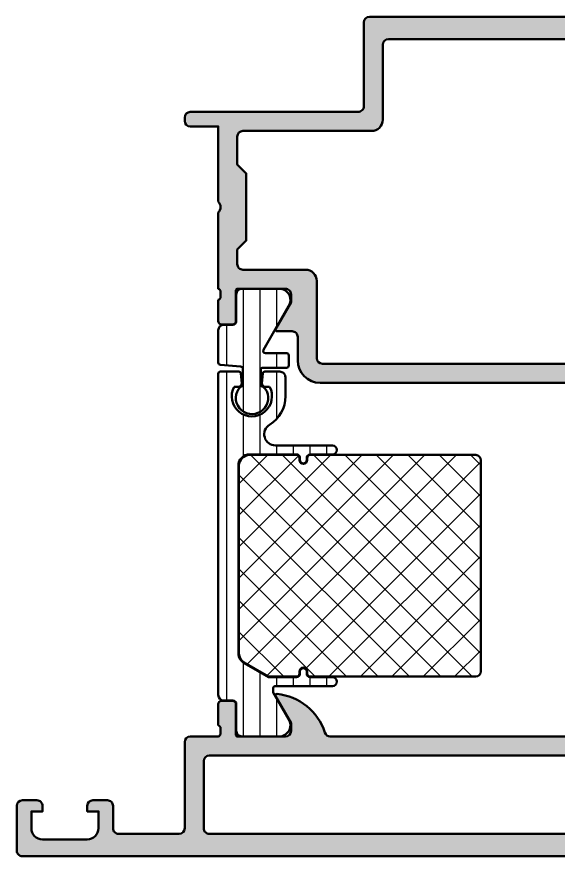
# Model space of a CAD drawing. Extents: x 5 to 103, y 0 to 75.
# Drawn here: x 5 to 53.4, y 0 to 75 of the extents above; entities that cross this region are included whole.
import ezdxf

# ---------------------------------------------------------------- set-up
doc = ezdxf.new("R2010")
doc.units = 0
for name, color, linetype, lineweight in [('0S-Alu contour', 7, 'Continuous', 50), ('0S-Alu hatch', 252, 'Continuous', 25), ('0S-Plastic contour', 254, 'Continuous', 50), ('0S-Plastic hatch', 253, 'Continuous', 25), ('0S-PT contour', 91, 'Continuous', 50), ('0S-PT hatch', 103, 'Continuous', 25)]:
    doc.layers.add(name, color=color, linetype=linetype, lineweight=lineweight)
pattern_1 = [(90, (0, 0), (-1.4859, 0), [])]

# ---------------------------------------------------------------- blocks, each defined once
blk = doc.blocks.new('398170__E0D5115E_F2DE_40B0_B3DD_F01429E6F300_')
at = {"layer": '0S-Alu hatch'}
h = blk.add_hatch(color=256, dxfattribs=at)
edge = h.paths.add_edge_path()
edge.add_line((36.00026401343121, 74.50000000000037), (36.00026401343121, 67))
edge.add_ellipse((35.50029453007847, 66.99996948055876), major_axis=(-0.4999694842842361, 0), ratio=1, start_angle=89.99300545882551, end_angle=180.0034974838206, ccw=False)
edge.add_line((35.50023349491733, 66.50000000000004), (20.50026401342632, 66.4999999999993))
edge.add_arc((20.50026401343115, 65.99999999627438), 0.5000000037249192, 90.00000000055367, 179.993005887432)
edge.add_line((20.00026401343152, 66.00006103142097), (20.00026401343143, 65.70002746580938))
edge.add_arc((20.50026401366352, 65.70002746581963), 0.5000000002321059, 180, 269.9982514709477)
edge.add_line((20.50024875486901, 65.20002746582036), (23.00000000000023, 65.20002746582021))
edge.add_line((23.00000000000023, 65.20002746582021), (23.00000000000034, 58.50002935999639))
edge.add_ellipse((22.4749758034084, 58.00002193770455), major_axis=(-0.7250226405802392, 0), ratio=1, start_angle=136.3989482371623, end_angle=223.6019249855911, ccw=False)
edge.add_line((23.00000762035856, 57.50002251716093), (22.99999999875553, 50.69907560280587))
edge.add_ellipse((22.9211635522125, 50.43155501081276), major_axis=(-0.2788950563274236, 0), ratio=1, start_angle=178.8354106259076, end_angle=253.5801235805103, ccw=False)
edge.add_line((23.20000099875553, 50.42588660281442), (23.20000099875554, 49.97229260281439))
edge.add_ellipse((22.92113290311235, 49.96663194333735), major_axis=(-0.2789255417371716, 0), ratio=1, start_angle=106.42459455535541, end_angle=181.1628700728834, ccw=False)
edge.add_line((22.99999999875553, 49.69908860281439), (22.99999999875553, 47.81907760280589))
edge.add_arc((23.29999999875554, 47.81907760280588), 0.2999999999999971, 180, 269.9999999999945)
edge.add_line((23.29999999875551, 47.51907760280587), (24.27997431779832, 47.51907760280588))
edge.add_arc((24.27997431779829, 47.81907760280589), 0.3000000000000114, 270.0000000000054, 360)
edge.add_line((24.5799743177983, 47.81907760280589), (24.5799743177983, 50.57907560280588))
edge.add_ellipse((24.69997431774082, 50.57907560280587), major_axis=(-0.119999999942511, 0), ratio=1, start_angle=270.0000000000017, end_angle=360, ccw=False)
edge.add_line((24.69997431774081, 50.69907560274838), (29.0000000000003, 50.6990964433168))
edge.add_ellipse((29.00001032011099, 50.19910676342779), major_axis=(-0.4999896799955189, 0), ratio=1, start_angle=179.9988173777202, end_angle=270.00118262198265, ccw=False)
edge.add_line((29.5, 50.19909644331719), (29.49999999999988, 49.49908423628653))
edge.add_line((29.49999999999988, 49.49908423628653), (28.1117553710927, 47.09457373823876))
edge.add_arc((28.23870596663832, 47.03788335172181), 0.1390332824644033, 155.9366245846284, 266.609743488193)
edge.add_line((28.23048400878846, 46.8990933915592), (29.59999999875592, 46.89909339155881))
edge.add_ellipse((29.59999999875616, 46.39909339155986), major_axis=(-0.4999999999989484, 0), ratio=1, start_angle=180, end_angle=270.0000000000277, ccw=False)
edge.add_line((30.09999999875511, 46.39909339155986), (30.09999999875603, 44.29876862816145))
edge.add_arc((32.09999999875594, 44.29876862816115), 1.999999999999907, 180, 269.9999999999882)
edge.add_line((32.09999999875552, 42.29876862816125), (68.70000305175542, 42.29876862816085))
edge.add_arc((68.70000305175616, 44.29876862816146), 2.000000000000611, 269.9999999999789, 360)
edge.add_line((70.70000305175677, 44.29876862816146), (70.70000305175678, 46.39909339155875))
edge.add_ellipse((71.20000305175648, 46.39909339155904), major_axis=(-0.4999999999997016, 0), ratio=1, start_angle=270.0000000000456, end_angle=360, ccw=False)
edge.add_line((71.2000030517561, 46.89909339155874), (72.56953430175744, 46.89909339155886))
edge.add_arc((72.56129753257002, 47.03789234766377), 0.13904313928583, 273.3961299493295, 384.0575019778579)
edge.add_line((72.68826293945314, 47.09457373823833), (71.30001831054585, 49.49908423628619))
edge.add_line((71.30001831054585, 49.49908423628619), (71.30001831054632, 50.19909644332706))
edge.add_ellipse((71.8000030538529, 50.19911170350262), major_axis=(-0.4999847435394639, 0), ratio=1, start_angle=-90.00699432660252, end_angle=0.0017487408159126971, ccw=False)
edge.add_line((71.80006408900442, 50.69909644331668), (76.10002873271398, 50.69907560274832))
edge.add_ellipse((76.10002873271398, 50.57907560274831), major_axis=(-0.1200000000000116, 0), ratio=1, start_angle=180, end_angle=270, ccw=False)
edge.add_line((76.22002873271398, 50.57907560274832), (76.22002873271398, 47.81907760274831))
edge.add_arc((76.52002873271398, 47.81907760274831), 0.2999999999999912, 180, 270)
edge.add_line((76.52002873271398, 47.51907760274832), (77.50000305175678, 47.51907760274831))
edge.add_arc((77.50000305175678, 47.81907760274832), 0.3000000000000078, 270, 360)
edge.add_line((77.80000305175679, 47.81907760274832), (77.80000305175678, 49.69908860275683))
edge.add_ellipse((77.87887014739992, 49.96663194327976), major_axis=(-0.2789255417371315, 0), ratio=1, start_angle=-1.1628700728908825, end_angle=73.57540544464848, ccw=False)
edge.add_line((77.60000205175677, 49.97229260275684), (77.60000205175677, 50.42588660275685))
edge.add_ellipse((77.87883949829978, 50.43155501075522), major_axis=(-0.2788950563274093, 0), ratio=1, start_angle=-73.5801235805107, end_angle=1.16458937409692, ccw=False)
edge.add_line((77.80000305175678, 50.69907560274831), (77.80000305175827, 59.50001525878862))
edge.add_arc((76.80000305164091, 59.50001525878818), 1.000000000117345, 0, 90.00087426481868)
edge.add_line((76.79998779284129, 60.50001525878911), (76.30000305175736, 60.50001525878896))
edge.add_line((76.30000305175736, 60.50001525878896), (76.30000305175794, 58.00001525878897))
edge.add_ellipse((75.29991565428485, 58.00010265625131), major_axis=(-1.000087401291919, 0), ratio=1, start_angle=90.00501389831152, end_angle=179.9949929319336, ccw=False)
edge.add_line((75.30000317096703, 57.00001525878864), (73.99995434284199, 57.00001525878899))
edge.add_ellipse((74.00001314057084, 58.00007405651772), major_axis=(-1.000058799457211, 0), ratio=1, start_angle=0.0033686637580103707, end_angle=89.99663133636528, ccw=False)
edge.add_line((72.99995434284212, 58.00001525878672), (72.99995434284197, 65.00001526018232))
edge.add_ellipse((73.52492478227555, 65.49998366175535), major_axis=(-0.7249568020582801, 0), ratio=1, start_angle=-43.607853787489205, end_angle=43.60262178270591, ccw=False)
edge.add_line((73.00000000000021, 65.99999999929219), (72.99999999999945, 71.99999999999928))
edge.add_ellipse((74.00005492741286, 71.99994507258651), major_axis=(-1.000054928921843, 0), ratio=1, start_angle=270.00314693606, end_angle=359.99685306376585, ccw=False)
edge.add_line((74.00000000000036, 72.99999999999991), (75.30000305175837, 72.99999999999937))
edge.add_ellipse((75.2999772237506, 71.99997417199215), major_axis=(-1.000025828340758, 0), ratio=1, start_angle=180.0014797973691, end_angle=269.99852020238245, ccw=False)
edge.add_line((76.30000305175783, 71.99999999999561), (76.30000305175724, 70.49999999999984))
edge.add_line((76.30000305175724, 70.49999999999984), (76.89999389648327, 70.50000000000034))
edge.add_line((76.89999389648327, 70.50000000000034), (78.00000000000045, 71.60000610351437))
edge.add_line((78.00000000000045, 71.60000610351437), (78, 75))
edge.add_line((78, 75), (36.50026401343152, 74.99999999999983))
edge.add_arc((36.5002849370199, 74.49997907641114), 0.5000209240264682, 90.00239756628012, 179.9976024336429)
edge = h.paths.add_edge_path()
edge.add_ellipse((38.20029758276711, 72.49998779296807), major_axis=(-0.5000305185099205, 0), ratio=1, start_angle=270.0034968440342, end_angle=359.99650315784504, ccw=False)
edge.add_line((38.20026706518362, 73.00001831054672), (70.80001220309043, 72.9999877931788))
edge.add_ellipse((70.80004272253701, 72.50001830961591), major_axis=(-0.4999694844943799, 0), ratio=1, start_angle=179.9930054594119, end_angle=270.0034974844233, ccw=False)
edge.add_line((71.3000122033059, 72.49995727445993), (71.30001220703129, 56.80001068115157))
edge.add_arc((72.80001220703072, 56.80001068115157), 1.499999999999428, 180, 270.0000000000005)
edge.add_line((72.80001220703073, 55.30001068115215), (75.3000030517578, 55.30001068115214))
edge.add_ellipse((75.30000305175776, 54.80001068115253), major_axis=(-0.4999999999996097, 0), ratio=1, start_angle=180, end_angle=269.9999999999951, ccw=False)
edge.add_line((75.80000305175736, 54.80001068115249), (75.80000305175712, 52.89909644331652))
edge.add_ellipse((75.30000305175753, 52.89909644331652), major_axis=(-0.4999999999995915, 0), ratio=1, start_angle=90.00000000000807, end_angle=180, ccw=False)
edge.add_line((75.3000030517576, 52.39909644331693), (70.00092949662229, 52.39909644331683))
edge.add_arc((70.0009274475944, 51.39818730626001), 1.000909137058923, 89.99988270598647, 180.0001172906019)
edge.add_line((69.00001831053758, 51.39818525722993), (69.00000305175676, 44.49874116234036))
edge.add_ellipse((68.49999232068394, 44.49878241257782), major_axis=(-0.5000107327743593, 0), ratio=1, start_angle=90.0012296638372, end_angle=179.9952731724382, ccw=False)
edge.add_line((68.50000305175561, 43.99877167991862), (32.29999795146664, 43.99877167991843))
edge.add_ellipse((32.30000868249468, 44.49878036523901), major_axis=(-0.5000086854357325, 0), ratio=1, start_angle=0.004726827561796654, end_angle=89.99877033612711, ccw=False)
edge.add_line((31.79999999876049, 44.49873911517036), (31.79998473998023, 51.39909744789308))
edge.add_arc((30.80001000428273, 51.39907625052777), 0.9999747359221768, 0.0012145502538139, 90.0014491386028)
edge.add_line((30.79998471268178, 52.39905098613011), (25.2000032607959, 52.40034974706387))
edge.add_ellipse((25.20000326079584, 52.90034974706372), major_axis=(-0.4999999999998508, 0), ratio=1, start_angle=0, end_angle=90.00000000000648, ccw=False)
edge.add_line((24.70000326079599, 52.90034974706365), (24.70000326079591, 54.20001458147689))
edge.add_line((24.70000326079591, 54.20001458147689), (25.5000076203586, 55.00001894103905))
edge.add_line((25.5000076203586, 55.00001894103905), (25.50000762035863, 61.00002493940147))
edge.add_line((25.50000762035863, 61.00002493940147), (24.70000326079619, 61.80002929896399))
edge.add_line((24.70000326079619, 61.80002929896399), (24.70001455071073, 64.30001325213198))
edge.add_ellipse((25.20001455071039, 64.30001220703035), major_axis=(-0.5000000000007568, 0), ratio=1, start_angle=270.0000000001433, end_angle=359.9998802401752, ccw=False)
edge.add_line((25.20001455070914, 64.8000122070311), (36.70026706512206, 64.80001220696228))
edge.add_arc((36.70027874519615, 65.80000052695533), 0.9999883200612636, 269.9993307732342, 360.000669226757)
edge.add_line((37.70026706518919, 65.80001220703151), (37.70026706518845, 72.50001831053515))
at = {"layer": '0S-Alu contour', "color": 7}
for points in [[(36.00026401343121, 74.50000000000037), (36.00026401343121, 67)], [(76.30000305175783, 71.99999999999561), (76.30000305175724, 70.49999999999984), (76.89999389648327, 70.50000000000034), (78.00000000000045, 71.60000610351437), (78, 75), (36.50026401343152, 74.99999999999983)], [(38.20026706518362, 73.00001831054672), (70.80001220309043, 72.9999877931788)], [(74.00000000000036, 72.99999999999991), (75.30000305175837, 72.99999999999937)], [(37.70026706518919, 65.80001220703151), (37.70026706518845, 72.50001831053515)], [(71.3000122033059, 72.49995727445993), (71.30001220703129, 56.80001068115157)], [(73.00000000000021, 65.99999999929219), (72.99999999999945, 71.99999999999928)], [(35.50023349491733, 66.50000000000004), (20.50026401342632, 66.4999999999993)], [(20.00026401343152, 66.00006103142097), (20.00026401343143, 65.70002746580938)], [(20.50024875486901, 65.20002746582036), (23.00000000000023, 65.20002746582021), (23.00000000000034, 58.50002935999639)], [(25.20001455070914, 64.8000122070311), (36.70026706512206, 64.80001220696228)], [(72.99995434284212, 58.00001525878672), (72.99995434284197, 65.00001526018232)], [(24.70000326079599, 52.90034974706365), (24.70000326079591, 54.20001458147689), (25.5000076203586, 55.00001894103905), (25.50000762035863, 61.00002493940147), (24.70000326079619, 61.80002929896399), (24.70001455071073, 64.30001325213198)], [(76.79998779284129, 60.50001525878911), (76.30000305175736, 60.50001525878896), (76.30000305175794, 58.00001525878897)], [(77.80000305175678, 50.69907560274831), (77.80000305175827, 59.50001525878862)], [(23.00000762035856, 57.50002251716093), (22.99999999875553, 50.69907560280587)], [(75.30000317096703, 57.00001525878864), (73.99995434284199, 57.00001525878899)], [(72.80001220703073, 55.30001068115215), (75.3000030517578, 55.30001068115214)], [(75.80000305175736, 54.80001068115249), (75.80000305175712, 52.89909644331652)], [(30.79998471268178, 52.39905098613011), (25.2000032607959, 52.40034974706387)], [(75.3000030517576, 52.39909644331693), (70.00092949662229, 52.39909644331683)], [(31.79999999876049, 44.49873911517036), (31.79998473998023, 51.39909744789308)], [(69.00001831053758, 51.39818525722993), (69.00000305175676, 44.49874116234036)], [(23.20000099875553, 50.42588660281442), (23.20000099875554, 49.97229260281439)], [(24.5799743177983, 47.81907760280589), (24.5799743177983, 50.57907560280588)], [(24.69997431774081, 50.69907560274838), (29.0000000000003, 50.6990964433168)], [(71.80006408900442, 50.69909644331668), (76.10002873271398, 50.69907560274832)], [(76.22002873271398, 50.57907560274832), (76.22002873271398, 47.81907760274831)], [(77.60000205175677, 49.97229260275684), (77.60000205175677, 50.42588660275685)], [(22.99999999875553, 49.69908860281439), (22.99999999875553, 47.81907760280589)], [(29.5, 50.19909644331719), (29.49999999999988, 49.49908423628653), (28.1117553710927, 47.09457373823876)], [(72.68826293945314, 47.09457373823833), (71.30001831054585, 49.49908423628619), (71.30001831054632, 50.19909644332706)], [(77.80000305175679, 47.81907760274832), (77.80000305175678, 49.69908860275683)], [(23.29999999875551, 47.51907760280587), (24.27997431779832, 47.51907760280588)], [(76.52002873271398, 47.51907760274832), (77.50000305175678, 47.51907760274831)], [(28.23048400878846, 46.8990933915592), (29.59999999875592, 46.89909339155881)], [(71.2000030517561, 46.89909339155874), (72.56953430175744, 46.89909339155886)], [(30.09999999875511, 46.39909339155986), (30.09999999875603, 44.29876862816145)], [(70.70000305175677, 44.29876862816146), (70.70000305175678, 46.39909339155875)], [(68.50000305175561, 43.99877167991862), (32.29999795146664, 43.99877167991843)], [(32.09999999875552, 42.29876862816125), (68.70000305175542, 42.29876862816085)]]:
    blk.add_lwpolyline(points, dxfattribs=at)
for centre, radius, start, end in [((36.5002849370199, 74.49997907641114), 0.5000209240264682, 90.00239756628012, 179.9976024336429), ((20.50026401343115, 65.99999999627438), 0.5000000037249192, 90.00000000055367, 179.993005887432), ((20.50026401366352, 65.70002746581963), 0.5000000002321059, 180, 269.9982514709477), ((36.70027874519615, 65.80000052695533), 0.9999883200612636, 269.9993307732342, 0.0006692267570559), ((76.80000305164091, 59.50001525878818), 1.000000000117345, 0, 90.00087426481868), ((72.80001220703072, 56.80001068115157), 1.499999999999428, 180, 270.0000000000005), ((30.80001000428273, 51.39907625052777), 0.9999747359221768, 0.0012145502538139, 90.0014491386028), ((70.0009274475944, 51.39818730626001), 1.000909137058923, 89.99988270598647, 180.0001172906019), ((23.29999999875554, 47.81907760280588), 0.2999999999999971, 180, 269.9999999999945), ((24.27997431779829, 47.81907760280589), 0.3000000000000114, 270.0000000000054, 0), ((76.52002873271398, 47.81907760274831), 0.2999999999999912, 180, 270), ((77.50000305175678, 47.81907760274832), 0.3000000000000078, 270, 0), ((28.23870596663832, 47.03788335172181), 0.1390332824644033, 155.9366245846284, 266.609743488193), ((72.56129753257002, 47.03789234766377), 0.13904313928583, 273.3961299493295, 24.05750197785796), ((32.09999999875594, 44.29876862816115), 1.999999999999907, 180, 269.9999999999882), ((68.70000305175616, 44.29876862816146), 2.000000000000611, 269.9999999999789, 0)]:
    blk.add_arc(centre, radius, start, end, dxfattribs=at)
at = {"layer": '0S-Alu contour', "color": 7, "extrusion": (0, 0, -1)}
for centre, radius, start, end in [((-38.20029758276711, 72.49998779296807), 0.5000305185099205, 0.003496842154942, 89.9965031559658), ((-70.80004272253701, 72.50001830961591), 0.4999694844943799, 89.99650251557671, 180.0069945405882), ((-74.00005492741286, 71.99994507258651), 1.000054928921843, 0.0031469362341623, 89.99685306394004), ((-75.2999772237506, 71.99997417199215), 1.000025828340758, 90.00147979761758, 179.9985202026309), ((-35.50029453007847, 66.99996948055876), 0.4999694842842361, 179.9965025161794, 270.0069945411745), ((-73.52492478227555, 65.49998366175535), 0.7249568020582801, 316.3973782172941, 43.60785378748921), ((-25.20001455071039, 64.30001220703035), 0.5000000000007568, 0.0001197598248263, 89.9999999998567), ((-22.4749758034084, 58.00002193770455), 0.7250226405802392, 136.3980750144089, 223.6010517628378), ((-74.00001314057084, 58.00007405651772), 1.000058799457211, 270.0033686636347, 359.996631336242), ((-75.29991565428485, 58.00010265625131), 1.000087401291919, 180.0050070680665, 269.9949861016885), ((-75.30000305175776, 54.80001068115253), 0.4999999999996097, 90.00000000000487, 180), ((-25.20000326079584, 52.90034974706372), 0.4999999999998508, 269.9999999999935, 0), ((-75.30000305175753, 52.89909644331652), 0.4999999999995915, 180, 269.9999999999919), ((-22.9211635522125, 50.43155501081276), 0.2788950563274236, 106.4198764194897, 181.1645893740925), ((-24.69997431774082, 50.57907560280587), 0.119999999942511, 0, 89.99999999999831), ((-29.00001032011099, 50.19910676342779), 0.4999896799955189, 89.99881737801734, 180.0011826222798), ((-71.8000030538529, 50.19911170350262), 0.499984743539464, 359.9982512591841, 90.00699432660252), ((-76.10002873271398, 50.57907560274831), 0.1200000000000116, 90, 180), ((-77.87883949829978, 50.43155501075522), 0.2788950563274093, 358.8354106259031, 73.58012358051083), ((-22.92113290311235, 49.96663194333735), 0.2789255417371716, 178.8371299271166, 253.5754054446446), ((-77.87887014739992, 49.96663194327976), 0.2789255417371315, 286.4245945553515, 1.162870072890926), ((-29.59999999875616, 46.39909339155986), 0.4999999999989484, 89.99999999997232, 180), ((-71.20000305175648, 46.39909339155904), 0.4999999999997016, 0, 89.9999999999544), ((-32.30000868249468, 44.49878036523901), 0.5000086854357325, 270.001229663873, 359.9952731724382), ((-68.49999232068394, 44.49878241257782), 0.5000107327743593, 180.0047268275618, 269.9987703361628)]:
    blk.add_arc(centre, radius, start, end, dxfattribs=at)
blk = doc.blocks.new('284683__7BF506BC_FAB1_429C_A7CE_2D5FD63CE8CB___04B3FF4C_A4A5_4D28_8785_1DB071AAC2D0_')
at = {"layer": '0S-Plastic hatch'}
h = blk.add_hatch(dxfattribs=at)
h.set_pattern_fill('ANSI31', color=256, scale=0.4680000000000001, angle=45, style=0)
h.set_pattern_definition(pattern_1)
edge = h.paths.add_edge_path()
edge.add_line((23.00000832310999, 46.99000289441412), (23.00000832310999, 44.10749724866216))
edge.add_arc((23.20041233435799, 44.10788902240641), 0.2004043941907311, 180.1120085038914, 269.8836202750908)
edge.add_line((23.20000527135218, 43.90748504163092), (25.00000832311, 43.74998382092779))
edge.add_ellipse((24.99960406566432, 43.54958264549839), major_axis=(-0.2004015831713085, 0), ratio=1, start_angle=180.1112080115199, end_angle=269.8844207674584, ccw=False)
edge.add_line((25.20000527135219, 43.54997161389653), (25.20000527135219, 42.14997581006353))
edge.add_ellipse((24.99960128115654, 42.15036757813799), major_axis=(-0.2004043731273366, 0), ratio=1, start_angle=90.11419246348919, end_angle=179.8879931053353, ccw=False)
edge.add_line((25.00000069371547, 41.94996360303228), (24.80000221959125, 41.73682903822592))
edge.add_arc((26.01087447178384, 40.94902814062239), 1.444590552853961, 146.9517257727812, 394.5977141065294)
edge.add_line((27.20000221959124, 41.76928240899861), (27.00000832311, 41.94996360303228))
edge.add_ellipse((27.00040491494539, 42.15036475752206), major_axis=(-0.2004015469149841, 0), ratio=1, start_angle=0.11120204489219532, end_angle=89.8866123862843, ccw=False)
edge.add_line((26.80000374547328, 42.14997581006353), (26.80000374547328, 43.44999602795904))
edge.add_ellipse((27.00036591015086, 43.4496155242861), major_axis=(-0.200362525980616, 0), ratio=1, start_angle=270.1044375530914, end_angle=359.89119089237767, ccw=False)
edge.add_line((27.00000069371546, 43.64997771741217), (29.09999916783657, 43.64997771741217))
edge.add_arc((29.09960257600116, 43.85037887190192), 0.2004015469149805, 270.1133876137198, 359.8887979551078)
edge.add_line((29.30000374547328, 43.8499899244434), (29.30000374547328, 44.74998382092779))
edge.add_arc((29.09958162187889, 44.74957392014627), 0.2004225427558994, 0.1171804371410508, 89.88063399403912)
edge.add_line((29.09999916783656, 44.94999602795904), (27.21243402495434, 44.94999602795904))
edge.add_ellipse((27.21243402495433, 45.14999602795905), major_axis=(-0.2000000000000028, 0), ratio=1, start_angle=-29.879840183826104, end_angle=90.00000000000102, ccw=False)
edge.add_line((27.03901960680273, 45.2496325653193), (29.28548982120945, 49.15954689441412))
edge.add_arc((28.44423717221811, 49.70018181969127), 0.9999960709244813, 327.2729839001592, 441.8183919481002)
edge.add_line((28.58654782120947, 50.68999989441413), (25.11000632310972, 50.68999999999999))
edge.add_arc((25.11000368348464, 50.19000402256137), 0.4999959774455833, 89.9996975188133, 180.0003024817733)
edge.add_line((24.61000770604602, 50.19000138293118), (24.61033965070392, 47.79004449382717))
edge.add_ellipse((24.31033965357347, 47.79000299999999), major_axis=(-0.3000000000000154, 0), ratio=1, start_angle=90.00000746561977, end_angle=180.0079247372928, ccw=False)
edge.add_line((24.31033969266336, 47.49000299999998), (23.50000825796019, 47.49000289441411))
edge.add_arc((23.50000832311, 46.99000289441412), 0.5, 90.00000746561778, 180)
at = {"layer": '0S-Plastic contour', "color": 7}
for points in [[(28.58654782120947, 50.68999989441413), (25.11000632310972, 50.68999999999999)], [(24.61000770604602, 50.19000138293118), (24.61033965070392, 47.79004449382717)], [(27.03901960680273, 45.2496325653193), (29.28548982120945, 49.15954689441412)], [(24.31033969266336, 47.49000299999998), (23.50000825796019, 47.49000289441411)], [(23.00000832310999, 46.99000289441412), (23.00000832310999, 44.10749724866216)], [(29.09999916783656, 44.94999602795904), (27.21243402495434, 44.94999602795904)], [(29.30000374547328, 43.8499899244434), (29.30000374547328, 44.74998382092779)], [(23.20000527135218, 43.90748504163092), (25.00000832311, 43.74998382092779)], [(25.20000527135219, 43.54997161389653), (25.20000527135219, 42.14997581006353)], [(27.00000069371546, 43.64997771741217), (29.09999916783657, 43.64997771741217)], [(26.80000374547328, 42.14997581006353), (26.80000374547328, 43.44999602795904)], [(25.00000069371547, 41.94996360303228), (24.80000221959125, 41.73682903822592)], [(27.20000221959124, 41.76928240899861), (27.00000832311, 41.94996360303228)]]:
    blk.add_lwpolyline(points, dxfattribs=at)
for centre, radius, start, end in [((25.11000368348464, 50.19000402256137), 0.4999959774455833, 89.9996975188133, 180.0003024817733), ((28.44423717221811, 49.70018181969127), 0.9999960709244813, 327.2729839001592, 81.81839194810021), ((23.50000832311, 46.99000289441412), 0.5, 90.00000746561778, 180), ((29.09958162187889, 44.74957392014627), 0.2004225427558994, 0.1171804371410508, 89.88063399403912), ((23.20041233435799, 44.10788902240641), 0.2004043941907311, 180.1120085038914, 269.8836202750908), ((29.09960257600116, 43.85037887190192), 0.2004015469149805, 270.1133876137198, 359.8887979551078), ((26.01087447178384, 40.94902814062239), 1.444590552853961, 146.9517257727812, 34.5977141065294)]:
    blk.add_arc(centre, radius, start, end, dxfattribs=at)
at = {"layer": '0S-Plastic contour', "color": 7, "extrusion": (0, 0, -1)}
for centre, radius, start, end in [((-24.31033965357347, 47.79000299999999), 0.3000000000000154, 179.9920752627072, 269.9999925343802), ((-27.21243402495433, 45.14999602795905), 0.2000000000000028, 269.999999999999, 29.87984018382617), ((-24.99960406566432, 43.54958264549839), 0.2004015831713085, 90.1155792325416, 179.8887919884801), ((-27.00036591015086, 43.4496155242861), 0.200362525980616, 0.1088091076223094, 89.89556244690863), ((-24.99960128115654, 42.15036757813799), 0.2004043731273366, 180.1120068946648, 269.8858075365108), ((-27.00040491494539, 42.15036475752206), 0.2004015469149841, 270.1133876137157, 359.8887979551078)]:
    blk.add_arc(centre, radius, start, end, dxfattribs=at)
blk = doc.blocks.new('284683__6F168CE7_4A0A_44E2_92F4_6382F38A395F___EF466AF5_AD47_4B1A_B659_67DD7620EB60_')
at = {"layer": '0S-Plastic hatch'}
h = blk.add_hatch(dxfattribs=at)
h.set_pattern_fill('ANSI31', color=256, scale=0.4680000000000001, angle=45, style=0)
h.set_pattern_definition(pattern_1)
edge = h.paths.add_edge_path()
edge.add_line((23.0000022195912, 43.09995264472353), (23.00000833803848, 14.40999689337649))
edge.add_arc((23.50000833803847, 14.40999700000696), 0.4999999999999983, 180.0000122241782, 270)
edge.add_line((23.50000833803847, 13.90999700000696), (24.31033965644332, 13.90999700000697))
edge.add_ellipse((24.31033965644332, 13.60999700000697), major_axis=(-0.2999999999999971, 0), ratio=1, start_angle=180, end_angle=270, ccw=False)
edge.add_line((24.61033965644332, 13.60999700000697), (24.61000770604629, 11.20999861707066))
edge.add_arc((25.1100036834849, 11.20999597744558), 0.4999959774455797, 179.9996975182267, 270.0003024811867)
edge.add_line((25.11000632310999, 10.71000000000696), (28.58654782120945, 10.71000000000696))
edge.add_arc((28.4442371722181, 11.69981807472982), 0.9999960709244838, 278.1816080518998, 392.7270160998402)
edge.add_line((29.28548982120945, 12.24045300000697), (27.90001137486782, 14.64017239078947))
edge.add_line((27.90001137486782, 14.64017239078947), (27.90001137486782, 14.99996490500256))
edge.add_ellipse((28.10001137486781, 14.99996490500261), major_axis=(-0.1999999999999886, 0), ratio=1, start_angle=270.00000000001626, end_angle=360, ccw=False)
edge.add_line((28.10001137486775, 15.1999649050026), (33.19999916783657, 15.19996490500263))
edge.add_arc((33.19999916783657, 15.59995880148699), 0.3999938964843626, 270, 450)
edge.add_line((33.19999916783657, 15.99995269797135), (31.19999611607871, 15.99995269797147))
edge.add_ellipse((31.19999611607873, 16.29995269797144), major_axis=(-0.2999999999999776, 0), ratio=1, start_angle=0, end_angle=89.99999999999591, ccw=False)
edge.add_line((30.89999611607876, 16.29995269797145), (30.89999611607876, 16.49995269797138))
edge.add_arc((30.60000069371547, 16.49995269797126), 0.2999954223632812, 0, 180)
edge.add_line((30.30000527135219, 16.49995269797126), (30.30000527135219, 16.29995269797142))
edge.add_ellipse((30.00000527135207, 16.29995269797136), major_axis=(-0.3000000000001215, 0), ratio=1, start_angle=90.00000000001017, end_angle=180, ccw=False)
edge.add_line((30.00000527135212, 15.99995269797124), (27.47378761998512, 15.99995269797135))
edge.add_line((27.47378761998512, 15.99995269797135), (25.30008461705536, 17.25468444556607))
edge.add_ellipse((25.80009089277382, 18.12079275910143), major_axis=(-1.000074940458416, 0), ratio=1, start_angle=0.0011141101646217066, end_angle=60.002063636111586, ccw=False)
edge.add_line((24.80001595250447, 18.12077331275361), (24.80000334244945, 34.89997603090219))
edge.add_ellipse((25.80000334244893, 34.8999771120339), major_axis=(-1.000000000000065, 0), ratio=1, start_angle=-89.9999999999963, end_angle=6.194420529936906e-05, ccw=False)
edge.add_line((25.80000334244886, 35.89997711203397), (30.00000527135211, 35.89997711203374))
edge.add_ellipse((30.00000527135219, 35.59997711203374), major_axis=(-0.3000000000000043, 0), ratio=1, start_angle=180, end_angle=270.00000000001495, ccw=False)
edge.add_line((30.30000527135219, 35.59997711203374), (30.30000527135219, 35.39997711203386))
edge.add_arc((30.60000069371547, 35.39997711203386), 0.2999954223632812, 180, 360)
edge.add_line((30.89999611607876, 35.39997711203386), (30.89999611607876, 35.59997711203373))
edge.add_ellipse((31.19999611607894, 35.59997711203366), major_axis=(-0.3000000000001854, 0), ratio=1, start_angle=270.0000000000007, end_angle=360, ccw=False)
edge.add_line((31.19999611607894, 35.89997711203385), (33.19999916783657, 35.89997711203377))
edge.add_arc((33.19999916783657, 36.29997100851819), 0.3999938964844105, 270, 450)
edge.add_line((33.19999916783657, 36.6999649050026), (28.10719226928855, 36.6999649050026))
edge.add_ellipse((28.10719226928853, 37.69996490500254), major_axis=(-0.999999999999943, 0), ratio=1, start_angle=-58.21166935638962, end_angle=90.00000000000102, ccw=False)
edge.add_arc((26.00006151714183, 41.09996490402589), 3.000000000000184, 301.7883306436115, 360.0039970867418)
edge.add_line((29.00006150984184, 41.10017419099811), (29.00000221959449, 42.7999526979713))
edge.add_arc((28.50000221959435, 42.79995269797125), 0.5000000000001564, 0, 90.00000000000813)
edge.add_line((28.50000221959428, 43.2999526979714), (27.17398684810991, 43.29995269797139))
edge.add_arc((27.17398684810988, 43.0999526979714), 0.1999999999999749, 89.99999999999186, 174.9998434473583)
edge.add_line((26.97474795612045, 43.11738439091318), (26.90114388160699, 42.27611244441544))
edge.add_arc((27.20000221959123, 42.24996490500273), 0.3000000000000682, 174.9998434473521, 270.0000000000027)
edge.add_line((27.20000221959124, 41.94996490500265), (27.586724681881, 41.9499649050026))
edge.add_ellipse((26.00006151714202, 41.09996490402592), major_axis=(-1.799999999999962, 0), ratio=1, start_angle=-28.17864277579929, end_angle=208.1786427757992, ccw=False)
edge.add_line((24.41339835240304, 41.9499649050026), (24.80000221959125, 41.94996490500272))
edge.add_arc((24.80000221959129, 42.24996490500276), 0.3000000000000532, 269.9999999999919, 365.0001565526374)
edge.add_line((25.09886055757552, 42.27611244441543), (25.02525648306217, 43.11738439091311))
edge.add_arc((24.8260175910725, 43.0999526979712), 0.2000000000002302, 5.000156552672089, 90.00000000000813)
edge.add_line((24.82601759107247, 43.29995269797143), (23.20000221959124, 43.29995269797142))
edge.add_arc((23.20000221959123, 43.09995269797139), 0.2000000000000384, 89.99999999999594, 179.9999847272327)
at = {"layer": '0S-Plastic contour', "color": 7}
for points in [[(23.0000022195912, 43.09995264472353), (23.00000833803848, 14.40999689337649)], [(24.82601759107247, 43.29995269797143), (23.20000221959124, 43.29995269797142)], [(25.09886055757552, 42.27611244441543), (25.02525648306217, 43.11738439091311)], [(26.97474795612045, 43.11738439091318), (26.90114388160699, 42.27611244441544)], [(28.50000221959428, 43.2999526979714), (27.17398684810991, 43.29995269797139)], [(29.00006150984184, 41.10017419099811), (29.00000221959449, 42.7999526979713)], [(24.41339835240304, 41.9499649050026), (24.80000221959125, 41.94996490500272)], [(27.20000221959124, 41.94996490500265), (27.586724681881, 41.9499649050026)], [(33.19999916783657, 36.6999649050026), (28.10719226928855, 36.6999649050026)], [(25.80000334244886, 35.89997711203397), (30.00000527135211, 35.89997711203374)], [(30.30000527135219, 35.59997711203374), (30.30000527135219, 35.39997711203386)], [(30.89999611607876, 35.39997711203386), (30.89999611607876, 35.59997711203373)], [(31.19999611607894, 35.89997711203385), (33.19999916783657, 35.89997711203377)], [(24.80001595250447, 18.12077331275361), (24.80000334244945, 34.89997603090219)], [(30.00000527135212, 15.99995269797124), (27.47378761998512, 15.99995269797135), (25.30008461705536, 17.25468444556607)], [(30.30000527135219, 16.49995269797126), (30.30000527135219, 16.29995269797142)], [(30.89999611607876, 16.29995269797145), (30.89999611607876, 16.49995269797138)], [(33.19999916783657, 15.99995269797135), (31.19999611607871, 15.99995269797147)], [(28.10001137486775, 15.1999649050026), (33.19999916783657, 15.19996490500263)], [(29.28548982120945, 12.24045300000697), (27.90001137486782, 14.64017239078947), (27.90001137486782, 14.99996490500256)], [(23.50000833803847, 13.90999700000696), (24.31033965644332, 13.90999700000697)], [(24.61033965644332, 13.60999700000697), (24.61000770604629, 11.20999861707066)], [(25.11000632310999, 10.71000000000696), (28.58654782120945, 10.71000000000696)]]:
    blk.add_lwpolyline(points, dxfattribs=at)
for centre, radius, start, end in [((23.20000221959123, 43.09995269797139), 0.2000000000000384, 89.99999999999594, 179.9999847272327), ((24.8260175910725, 43.0999526979712), 0.2000000000002302, 5.000156552672089, 90.00000000000813), ((27.17398684810988, 43.0999526979714), 0.1999999999999749, 89.99999999999186, 174.9998434473583), ((28.50000221959435, 42.79995269797125), 0.5000000000001564, 0, 90.00000000000813), ((24.80000221959129, 42.24996490500276), 0.3000000000000532, 269.9999999999919, 5.000156552637421), ((27.20000221959123, 42.24996490500273), 0.3000000000000682, 174.9998434473521, 270.0000000000027), ((26.00006151714183, 41.09996490402589), 3.000000000000184, 301.7883306436115, 0.0039970867418171), ((33.19999916783657, 36.29997100851819), 0.3999938964844105, 270, 90), ((30.60000069371547, 35.39997711203386), 0.2999954223632812, 180, 0), ((30.60000069371547, 16.49995269797126), 0.2999954223632812, 0, 180), ((33.19999916783657, 15.59995880148699), 0.3999938964843626, 270, 90), ((23.50000833803847, 14.40999700000696), 0.4999999999999983, 180.0000122241782, 270), ((28.4442371722181, 11.69981807472982), 0.9999960709244838, 278.1816080518998, 32.72701609984019), ((25.1100036834849, 11.20999597744558), 0.4999959774455797, 179.9996975182267, 270.0003024811867)]:
    blk.add_arc(centre, radius, start, end, dxfattribs=at)
at = {"layer": '0S-Plastic contour', "color": 7, "extrusion": (0, 0, -1)}
for centre, radius, start, end in [((-26.00006151714202, 41.09996490402592), 1.799999999999962, 151.8213572242008, 28.1786427757992), ((-28.10719226928853, 37.69996490500254), 0.999999999999943, 269.999999999999, 58.21166935638953), ((-25.80000334244893, 34.8999771120339), 1.000000000000065, 359.9999380557947, 89.99999999999633), ((-30.00000527135219, 35.59997711203374), 0.3000000000000043, 89.99999999998506, 180), ((-31.19999611607894, 35.59997711203366), 0.3000000000001854, 0, 89.99999999999935), ((-25.80009089277382, 18.12079275910143), 1.000074940458416, 299.9979363638884, 359.9988858898354), ((-30.00000527135207, 16.29995269797136), 0.3000000000001215, 180, 269.9999999999898), ((-31.19999611607873, 16.29995269797144), 0.2999999999999776, 270.0000000000041, 0), ((-28.10001137486781, 14.99996490500261), 0.1999999999999886, 0, 89.99999999998371), ((-24.31033965644332, 13.60999700000697), 0.2999999999999971, 90, 180)]:
    blk.add_arc(centre, radius, start, end, dxfattribs=at)
blk = doc.blocks.new('382720__A797DA6B_64F9_4DD0_8FE0_053A817DD044_')
at = {"layer": '0S-PT hatch'}
h = blk.add_hatch(dxfattribs=at)
h.set_pattern_fill('ANSI37', color=256, scale=0.625, angle=90, style=0)
h.set_pattern_definition([(135, (0, 0), (-1.403165018917055, -1.403165018917055), []), (225, (0, 0), (1.403165018917055, -1.403165018917055), [])])
edge = h.paths.add_edge_path()
edge.add_ellipse((45.99997243816737, 35.39995495994677), major_axis=(-0.4500221525778036, 0), ratio=1, start_angle=180.002820352431, end_angle=269.9974765194623, ccw=False)
edge.add_line((46.44999459019996, 35.39997711203341), (46.44999459025421, 16.49995502965824))
edge.add_ellipse((45.99997243811293, 16.49997485000367), major_axis=(-0.4500221525777539, 0), ratio=1, start_angle=90.00282035246659, end_angle=179.9974765193581, ccw=False)
edge.add_line((45.99999459019985, 16.04995269797112), (31.19999611607882, 16.04995269797124))
edge.add_ellipse((31.19999611607885, 16.29995269797122), major_axis=(-0.2499999999999822, 0), ratio=1, start_angle=0, end_angle=89.99999999999432, ccw=False)
edge.add_line((30.94999611607887, 16.29995269797122), (30.94999611607887, 16.49995269797124))
edge.add_arc((30.60000069371553, 16.49995269797124), 0.3499954223633352, 0, 180)
edge.add_line((30.25000527135219, 16.49995269797124), (30.25000527135219, 16.2999526979713))
edge.add_ellipse((30.00000527135215, 16.29995269797129), major_axis=(-0.2500000000000497, 0), ratio=1, start_angle=89.99999999999511, end_angle=180, ccw=False)
edge.add_line((30.00000527135212, 16.04995269797124), (27.4871827102959, 16.04995269797124))
edge.add_line((27.4871827102959, 16.04995269797124), (25.3250830574467, 17.29798661615824))
edge.add_ellipse((25.80009008334761, 18.12079229175894), major_axis=(-0.9500741310318643, 0), ratio=1, start_angle=0.0011422939418821443, end_angle=60.0020918199142, ccw=False)
edge.add_line((24.85001595250456, 18.12077335033021), (24.85000334244941, 34.89997608495873))
edge.add_ellipse((25.80000334244887, 34.89997711203372), major_axis=(-0.9500000000000145, 0), ratio=1, start_angle=-90.00000000000023, end_angle=6.194420529936906e-05, ccw=False)
edge.add_line((25.80000334244888, 35.84997711203374), (30.00000527135223, 35.84997711203374))
edge.add_ellipse((30.00000527135213, 35.59997711203367), major_axis=(-0.250000000000071, 0), ratio=1, start_angle=180, end_angle=269.999999999978, ccw=False)
edge.add_line((30.25000527135219, 35.59997711203366), (30.25000527135231, 35.39997711203374))
edge.add_arc((30.60000069371553, 35.39997711203374), 0.3499954223632216, 180, 360)
edge.add_line((30.94999611607875, 35.39997711203374), (30.94999611607875, 35.59997711203376))
edge.add_ellipse((31.1999961160787, 35.59997711203368), major_axis=(-0.2499999999999538, 0), ratio=1, start_angle=269.9999999999731, end_angle=360, ccw=False)
edge.add_line((31.19999611607882, 35.84997711203363), (45.99999225851283, 35.8499771120881))
at = {"layer": '0S-PT contour', "color": 7}
for points in [[(25.80000334244888, 35.84997711203374), (30.00000527135223, 35.84997711203374)], [(30.25000527135219, 35.59997711203366), (30.25000527135231, 35.39997711203374)], [(30.94999611607875, 35.39997711203374), (30.94999611607875, 35.59997711203376)], [(31.19999611607882, 35.84997711203363), (45.99999225851283, 35.8499771120881)], [(46.44999459019996, 35.39997711203341), (46.44999459025421, 16.49995502965824)], [(24.85001595250456, 18.12077335033021), (24.85000334244941, 34.89997608495873)], [(30.00000527135212, 16.04995269797124), (27.4871827102959, 16.04995269797124), (25.3250830574467, 17.29798661615824)], [(30.25000527135219, 16.49995269797124), (30.25000527135219, 16.2999526979713)], [(30.94999611607887, 16.29995269797122), (30.94999611607887, 16.49995269797124)], [(45.99999459019985, 16.04995269797112), (31.19999611607882, 16.04995269797124)]]:
    blk.add_lwpolyline(points, dxfattribs=at)
at = {"layer": '0S-PT contour', "color": 7, "extrusion": (0, 0, -1)}
for centre, radius, start, end in [((-25.80000334244887, 34.89997711203372), 0.9500000000000145, 359.9999380557947, 90.00000000000021), ((-30.00000527135213, 35.59997711203367), 0.250000000000071, 90.00000000002198, 180), ((-31.1999961160787, 35.59997711203368), 0.2499999999999538, 0, 90.00000000002689), ((-45.99997243816737, 35.39995495994677), 0.4500221525778036, 90.0025234805377, 179.997179647569), ((-25.80009008334761, 18.12079229175894), 0.9500741310318646, 299.9979081800858, 359.9988577060581), ((-30.00000527135215, 16.29995269797129), 0.2500000000000497, 180, 270.0000000000049), ((-31.19999611607885, 16.29995269797122), 0.2499999999999822, 270.0000000000057, 0), ((-45.99997243811293, 16.49997485000367), 0.4500221525777539, 180.002523480642, 269.9971796475334)]:
    blk.add_arc(centre, radius, start, end, dxfattribs=at)
at = {"layer": '0S-PT contour', "color": 7}
for centre, radius, start, end in [((30.60000069371553, 35.39997711203374), 0.3499954223632216, 180, 0), ((30.60000069371553, 16.49995269797124), 0.3499954223633352, 0, 180)]:
    blk.add_arc(centre, radius, start, end, dxfattribs=at)
blk = doc.blocks.new('398160__09B41DB9_5AB7_479A_8726_862892F1374B_')
at = {"layer": '0S-Alu hatch'}
h = blk.add_hatch(color=256, dxfattribs=at)
edge = h.paths.add_edge_path()
edge.add_line((20.00003884068811, 10.20000000000033), (20.00003884068815, 2.499954223632879))
edge.add_ellipse((19.50005172449978, 2.49998711710435), major_axis=(-0.4999871172703766, 0), ratio=1, start_angle=89.99852358593569, end_angle=179.9962305886744, ccw=False)
edge.add_line((19.50003884068847, 1.999999999999971), (14.1000449442035, 2))
edge.add_ellipse((14.1000320626277, 2.499987118423747), major_axis=(-0.4999871185896869, 0), ratio=1, start_angle=-0.0014761578452748836, end_angle=90.0014761578837, ccw=False)
edge.add_line((13.60004494420396, 2.499999999999209), (13.60004494420396, 4.499999999999886))
edge.add_arc((13.10005782645724, 4.500005252997237), 0.499987117774302, 359.9993980350857, 450.0014762355664)
edge.add_line((13.10004494420357, 4.999992370605582), (11.80002663365707, 5.000000000000227))
edge.add_arc((11.80008173721332, 4.499944896443885), 0.5000551065924163, 90.00631370657759, 179.9936862934301)
edge.add_line((11.30002663365697, 4.500000000000067), (11.30002663365697, 4))
edge.add_line((11.30002663365697, 4), (12.30002663365688, 3.999999999999886))
edge.add_line((12.30002663365688, 3.999999999999886), (12.30002663365707, 2.499999999999971))
edge.add_ellipse((11.30005770501948, 2.499968928637699), major_axis=(-0.9999689291203152, 0), ratio=1, start_angle=89.99821968674718, end_angle=180.0017803131609, ccw=False)
edge.add_line((11.30002663365695, 1.500000000000113), (7.300026633656983, 1.499999999999886))
edge.add_ellipse((7.300069812156635, 2.500043178499439), major_axis=(-1.000043179431704, 0), ratio=1, start_angle=0.00247383901108833, end_angle=89.99752616102239, ccw=False)
edge.add_line((6.300026633657083, 2.499999999999197), (6.300026633656969, 4))
edge.add_line((6.300026633656969, 4), (7.300026633656969, 4))
edge.add_line((7.300026633656969, 4), (7.300026633656969, 4.5))
edge.add_arc((6.800034068307596, 4.500007434650747), 0.499992565404641, 359.9991480391321, 450.0008519608855)
edge.add_line((6.800026633656869, 5.000000000000113), (5.50003884068856, 4.999999999999999))
edge.add_arc((5.500041581555933, 4.499997259132205), 0.5000027408753117, 90.00031407854368, 179.9996859215192)
edge.add_line((5.000038840688134, 4.49999999999903), (5.000038840688219, 0.4999923706056837))
edge.add_arc((5.500025958434747, 0.4999871176080123), 0.4999871177741112, 179.9993980350857, 270.0014762355551)
edge.add_line((5.500038840688318, -1.421e-13), (102.5000388406884, 0))
edge.add_arc((102.499999370624, 0.5000394700641664), 0.5000394716219294, 270.0045225791914, 359.9954774207697)
edge.add_line((103.0000388406882, 0.4999999999994327), (103.0000388406882, 4.500000000000113))
edge.add_arc((102.4999837371322, 4.499944896443992), 0.5000551065920753, 0.0063137065699082, 89.99368629343707)
edge.add_line((102.5000388406883, 5), (101.2000205301413, 5))
edge.add_arc((101.2000232710089, 4.499997259132371), 0.5000027408751412, 90.00031407856972, 179.9996859215192)
edge.add_line((100.7000205301413, 4.499999999999195), (100.7000205301413, 4))
edge.add_line((100.7000205301413, 4), (101.7000205301415, 3.999999999999886))
edge.add_line((101.7000205301415, 3.999999999999886), (101.7000205301414, 2.500000000000114))
edge.add_ellipse((100.7000007069935, 2.500019823147924), major_axis=(-1.000019823344426, 0), ratio=1, start_angle=90.0011357601885, end_angle=179.9988642393878, ccw=False)
edge.add_line((100.7000205301412, 1.499999999999971), (96.70002053014147, 1.5))
edge.add_ellipse((96.70004035328915, 2.500019823147673), major_axis=(-1.000019823344147, 0), ratio=1, start_angle=0.0011357599706229848, end_angle=89.99886423981661, ccw=False)
edge.add_line((95.70002053014149, 2.500000000003737), (95.70002053014157, 4))
edge.add_line((95.70002053014157, 4), (96.70002053014134, 4))
edge.add_line((96.70002053014134, 4), (96.70002053014134, 4.5))
edge.add_arc((96.20001778927362, 4.499997259132271), 0.5000027408752407, 0.0003140784807261, 89.9996859214417)
edge.add_line((96.20002053014112, 5), (93.4000327371727, 5.000000000000227))
edge.add_arc((93.40002530252194, 4.500007434650789), 0.4999925654047121, 89.99914803911122, 180.0008519608678)
edge.add_line((92.9000327371725, 4.500000000000217), (92.90003273717235, 4.299995422363622))
edge.add_arc((93.40002277504063, 4.299985460231547), 0.4999900379675119, 179.9988584008714, 270.0011415989659)
edge.add_line((93.4000327371725, 3.799995422363281), (93.9000327371726, 3.799995422363281))
edge.add_ellipse((93.8999993495503, 3.299962034740979), major_axis=(-0.5000333887369609, 0), ratio=1, start_angle=180.0038256842582, end_angle=269.9961743157757, ccw=False)
edge.add_line((94.4000327371726, 3.299995422363575), (94.40003273717282, 2.500000000000115))
edge.add_ellipse((93.90000859741772, 2.500024139755088), major_axis=(-0.5000241403377834, 0), ratio=1, start_angle=90.00276607861281, end_angle=179.9972339216146, ccw=False)
edge.add_line((93.90003273717274, 2), (82.80026766956281, 1.999999999999885))
edge.add_line((82.80026766956281, 1.999999999999885), (76.72900912464146, 2.433654785156335))
edge.add_ellipse((76.80025759954611, 3.431103287537246), major_axis=(-0.9999899299883777, 0), ratio=1, start_angle=-0.00018791943909945985, end_angle=85.91426015697311, ccw=False)
edge.add_line((75.80026766956311, 3.431106567351014), (75.80026766953571, 8.199999999972045))
edge.add_ellipse((76.30025478731011, 8.20000525296959), major_axis=(-0.4999871178019903, 0), ratio=1, start_angle=-90.00147623553062, end_angle=0.0006019649143240713, ccw=False)
edge.add_line((76.30026766956347, 8.699992370605626), (77.30026766956337, 8.700000000000044))
edge.add_arc((77.30028055181694, 9.199987117607957), 0.4999871177738706, 269.9985237644449, 360.0006019655197)
edge.add_line((77.80026766956321, 9.19999237060748), (77.80026766956331, 10.69999999999953))
edge.add_ellipse((77.87910411610635, 10.96752059199264), major_axis=(-0.2788950563274256, 0), ratio=1, start_angle=-1.164589374097602, end_angle=73.58012358050883, ccw=False)
edge.add_line((77.60026666956331, 10.97318899999101), (77.60026666956331, 11.42678299999102))
edge.add_ellipse((77.87913476520646, 11.4324436594681), major_axis=(-0.2789255417371296, 0), ratio=1, start_angle=-73.57540544464831, end_angle=1.162870072890314, ccw=False)
edge.add_line((77.80026766956331, 11.69998699999102), (77.80026766956331, 13.57999799999953))
edge.add_arc((77.5002676695633, 13.57999799999953), 0.3000000000000078, 0, 90)
edge.add_line((77.5002676695633, 13.87999799999954), (76.52029335052052, 13.87999799999954))
edge.add_arc((76.52029335052052, 13.57999799999954), 0.3000000000000007, 90, 180)
edge.add_line((76.22029335052052, 13.57999799999954), (76.22029335052052, 10.81999999999954))
edge.add_ellipse((76.10029335052124, 10.81999999999954), major_axis=(-0.1199999999992798, 0), ratio=1, start_angle=90, end_angle=180, ccw=False)
edge.add_line((76.10029335052124, 10.70000000000026), (71.80026766956355, 10.6999999999999))
edge.add_ellipse((71.80026766956344, 11.20000000000024), major_axis=(-0.5000000000003393, 0), ratio=1, start_angle=0, end_angle=90.00000000001302, ccw=False)
edge.add_line((71.30026766956308, 11.20000000000024), (71.30026766956321, 11.89999999999958))
edge.add_line((71.30026766956321, 11.89999999999958), (72.68176312718543, 14.29282032302786))
edge.add_arc((72.56214788491502, 14.36188021535191), 0.138119784648036, 329.9999999999838, 455.6225775507823)
edge.add_arc((73.03849091073465, 9.523391138150355), 5.000000000001532, 95.62257755076278, 162.2515836438997)
edge.add_ellipse((67.80026766956082, 11.19999999999884), major_axis=(-0.499999999998685, 0), ratio=1, start_angle=90.00000000023448, end_angle=162.2515836441572, ccw=False)
edge.add_line((67.80026766956288, 10.70000000000016), (33.00000832311014, 10.70000000000004))
edge.add_ellipse((33.00000832311145, 11.1999999999987), major_axis=(-0.4999999999986571, 0), ratio=1, start_angle=17.748416355917698, end_angle=89.99999999985022, ccw=False)
edge.add_arc((27.76178508193765, 9.523391138150455), 5.000000000001467, 17.74841635609021, 84.37742244922636)
edge.add_arc((28.23812810775839, 14.36188021535152), 0.1381197846483488, 84.37742244930148, 210.0000000000308)
edge.add_line((28.11851286548772, 14.29282032302728), (29.50000832311012, 11.90000000000003))
edge.add_line((29.50000832311012, 11.90000000000003), (29.50000832311, 11.20000000000013))
edge.add_ellipse((29.00000832311, 11.20000000000003), major_axis=(-0.4999999999999929, 0), ratio=1, start_angle=90.00000000000728, end_angle=180, ccw=False)
edge.add_line((29.00000832311007, 10.70000000000004), (24.69998264215285, 10.70000000000016))
edge.add_ellipse((24.69998264215286, 10.82000000000021), major_axis=(-0.1200000000000543, 0), ratio=1, start_angle=0, end_angle=89.9999999999967, ccw=False)
edge.add_line((24.5799826421528, 10.8200000000002), (24.5799826421528, 13.57999800000022))
edge.add_arc((24.27998264215278, 13.57999800000021), 0.3000000000000131, 0, 90)
edge.add_line((24.27998264215278, 13.87999800000022), (23.30000832310999, 13.87999800000022))
edge.add_arc((23.30000832311001, 13.57999800000023), 0.2999999999999971, 90.00000000000273, 180)
edge.add_line((23.00000832311001, 13.57999800000023), (23.00000832310999, 11.69998699999167))
edge.add_ellipse((22.92114122746684, 11.43244365946871), major_axis=(-0.2789255417371685, 0), ratio=1, start_angle=178.8371299271145, end_angle=253.57540544464848, ccw=False)
edge.add_line((23.20000932311002, 11.42678299999166), (23.20000932311, 10.97318899999173))
edge.add_ellipse((22.92117187656695, 10.96752059199333), major_axis=(-0.2788950563274312, 0), ratio=1, start_angle=106.4198764194924, end_angle=181.1645893741032, ccw=False)
edge.add_line((23.00000832310999, 10.70000000000021), (20.50003884068822, 10.70000000000018))
edge.add_arc((20.50004158155577, 10.19999725913253), 0.5000027408751696, 90.00031407856319, 179.9996859215192)
edge = h.paths.add_edge_path()
edge.add_line((21.70002663365706, 2.499999999999971), (21.7000266336568, 8.500004577636759))
edge.add_ellipse((22.20002663365681, 8.500004577636785), major_axis=(-0.5000000000000018, 0), ratio=1, start_angle=270, end_angle=360, ccw=False)
edge.add_line((22.20002663365681, 9.000004577636785), (73.60024935901657, 9.000004577636558))
edge.add_ellipse((73.60025679366734, 8.50001201228728), major_axis=(-0.4999925654045522, 0), ratio=1, start_angle=179.9991480391322, end_angle=270.00085196089043, ccw=False)
edge.add_line((74.10024935901662, 8.500004577636556), (74.10024935901637, 2.500000000000374))
edge.add_ellipse((73.60027242239849, 2.499976936617767), major_axis=(-0.4999769371498254, 0), ratio=1, start_angle=89.9973570091762, end_angle=180.0026429908802, ccw=False)
edge.add_line((73.60024935901637, 1.999999999999886), (22.20002663365703, 2))
edge.add_ellipse((22.20001375208078, 2.499987118423717), major_axis=(-0.4999871185896573, 0), ratio=1, start_angle=-0.0014761580922026951, end_angle=90.00147615793583, ccw=False)
at = {"layer": '0S-Alu contour', "color": 7}
for points in [[(28.11851286548772, 14.29282032302728), (29.50000832311012, 11.90000000000003), (29.50000832311, 11.20000000000013)], [(71.30026766956308, 11.20000000000024), (71.30026766956321, 11.89999999999958), (72.68176312718543, 14.29282032302786)], [(23.00000832311001, 13.57999800000023), (23.00000832310999, 11.69998699999167)], [(24.27998264215278, 13.87999800000022), (23.30000832310999, 13.87999800000022)], [(24.5799826421528, 10.8200000000002), (24.5799826421528, 13.57999800000022)], [(76.22029335052052, 13.57999799999954), (76.22029335052052, 10.81999999999954)], [(77.5002676695633, 13.87999799999954), (76.52029335052052, 13.87999799999954)], [(77.80026766956331, 11.69998699999102), (77.80026766956331, 13.57999799999953)], [(23.20000932311002, 11.42678299999166), (23.20000932311, 10.97318899999173)], [(77.60026666956331, 10.97318899999101), (77.60026666956331, 11.42678299999102)], [(23.00000832310999, 10.70000000000021), (20.50003884068822, 10.70000000000018)], [(29.00000832311007, 10.70000000000004), (24.69998264215285, 10.70000000000016)], [(67.80026766956288, 10.70000000000016), (33.00000832311014, 10.70000000000004)], [(76.10029335052124, 10.70000000000026), (71.80026766956355, 10.6999999999999)], [(77.80026766956321, 9.19999237060748), (77.80026766956331, 10.69999999999953)], [(20.00003884068811, 10.20000000000033), (20.00003884068815, 2.499954223632879)], [(21.70002663365706, 2.499999999999971), (21.7000266336568, 8.500004577636759)], [(22.20002663365681, 9.000004577636785), (73.60024935901657, 9.000004577636558)], [(74.10024935901662, 8.500004577636556), (74.10024935901637, 2.500000000000375)], [(76.30026766956347, 8.699992370605626), (77.30026766956337, 8.700000000000044)], [(75.80026766956311, 3.431106567351014), (75.80026766953571, 8.199999999972045)], [(6.800026633656869, 5.000000000000113), (5.50003884068856, 4.999999999999999)], [(13.10004494420357, 4.999992370605582), (11.80002663365707, 5.000000000000227)], [(96.20002053014112, 5), (93.4000327371727, 5.000000000000227)], [(102.5000388406883, 5), (101.2000205301413, 5)], [(5.000038840688134, 4.49999999999903), (5.000038840688219, 0.4999923706056842)], [(6.300026633657083, 2.499999999999197), (6.300026633656969, 4), (7.300026633656969, 4), (7.300026633656969, 4.5)], [(11.30002663365697, 4.500000000000067), (11.30002663365697, 4), (12.30002663365688, 3.999999999999886), (12.30002663365707, 2.499999999999971)], [(13.60004494420396, 2.499999999999209), (13.60004494420396, 4.499999999999886)], [(92.9000327371725, 4.500000000000217), (92.90003273717235, 4.299995422363622)], [(93.4000327371725, 3.799995422363281), (93.9000327371726, 3.799995422363281)], [(95.70002053014149, 2.500000000003737), (95.70002053014157, 4), (96.70002053014134, 4), (96.70002053014134, 4.5)], [(100.7000205301413, 4.499999999999195), (100.7000205301413, 4), (101.7000205301415, 3.999999999999886), (101.7000205301414, 2.500000000000114)], [(103.0000388406882, 0.4999999999994327), (103.0000388406882, 4.500000000000113)], [(94.4000327371726, 3.299995422363575), (94.40003273717282, 2.500000000000115)], [(93.90003273717274, 2), (82.80026766956281, 1.999999999999885), (76.72900912464146, 2.433654785156335)], [(19.50003884068847, 1.999999999999971), (14.1000449442035, 2)], [(73.60024935901637, 1.999999999999886), (22.20002663365703, 2)], [(11.30002663365695, 1.500000000000113), (7.300026633656983, 1.499999999999886)], [(100.7000205301412, 1.499999999999971), (96.70002053014147, 1.5)], [(5.500038840688318, -1.421e-13), (102.5000388406884, 0)]]:
    blk.add_lwpolyline(points, dxfattribs=at)
for centre, radius, start, end in [((28.23812810775839, 14.36188021535152), 0.1381197846483488, 84.37742244930148, 210.0000000000308), ((27.76178508193765, 9.523391138150455), 5.000000000001467, 17.74841635609021, 84.37742244922636), ((73.03849091073465, 9.523391138150355), 5.000000000001532, 95.62257755076278, 162.2515836438997), ((72.56214788491502, 14.36188021535191), 0.138119784648036, 329.9999999999838, 95.62257755078232), ((23.30000832311001, 13.57999800000023), 0.2999999999999971, 90.00000000000273, 180), ((24.27998264215278, 13.57999800000021), 0.3000000000000131, 0, 90), ((76.52029335052052, 13.57999799999954), 0.3000000000000007, 90, 180), ((77.5002676695633, 13.57999799999953), 0.3000000000000078, 0, 90), ((20.50004158155577, 10.19999725913253), 0.5000027408751696, 90.00031407856319, 179.9996859215192), ((77.30028055181694, 9.199987117607957), 0.4999871177738706, 269.9985237644449, 0.0006019655197916), ((5.500041581555933, 4.499997259132205), 0.5000027408753117, 90.00031407854368, 179.9996859215192), ((6.800034068307596, 4.500007434650747), 0.499992565404641, 359.9991480391321, 90.00085196088553), ((11.80008173721332, 4.499944896443885), 0.5000551065924163, 90.00631370657759, 179.9936862934301), ((13.10005782645724, 4.500005252997237), 0.499987117774302, 359.9993980350857, 90.00147623556649), ((93.40002530252194, 4.500007434650789), 0.4999925654047121, 89.99914803911122, 180.0008519608678), ((96.20001778927362, 4.499997259132271), 0.5000027408752407, 0.0003140784807261, 89.9996859214417), ((101.2000232710089, 4.499997259132371), 0.5000027408751412, 90.00031407856972, 179.9996859215192), ((102.4999837371322, 4.499944896443992), 0.5000551065920753, 0.0063137065699082, 89.99368629343707), ((93.40002277504063, 4.299985460231547), 0.4999900379675119, 179.9988584008714, 270.0011415989659), ((5.500025958434747, 0.4999871176080123), 0.4999871177741112, 179.9993980350857, 270.0014762355551), ((102.499999370624, 0.5000394700641664), 0.5000394716219294, 270.0045225791914, 359.9954774207697)]:
    blk.add_arc(centre, radius, start, end, dxfattribs=at)
at = {"layer": '0S-Alu contour', "color": 7, "extrusion": (0, 0, -1)}
for centre, radius, start, end in [((-22.92114122746684, 11.43244365946871), 0.2789255417371685, 106.4245945553515, 181.1628700728856), ((-77.87913476520646, 11.4324436594681), 0.2789255417371296, 358.8371299271097, 73.57540544464841), ((-22.92117187656695, 10.96752059199333), 0.2788950563274313, 178.8354106258968, 253.5801235805076), ((-24.69998264215286, 10.82000000000021), 0.1200000000000543, 270.0000000000033, 0), ((-29.00000832311, 11.20000000000003), 0.4999999999999929, 180, 269.9999999999927), ((-33.00000832311145, 11.1999999999987), 0.4999999999986571, 270.0000000001498, 342.2515836440823), ((-67.80026766956082, 11.19999999999884), 0.499999999998685, 197.7484163558428, 269.9999999997655), ((-71.80026766956344, 11.20000000000024), 0.5000000000003393, 269.999999999987, 0), ((-76.10029335052124, 10.81999999999954), 0.1199999999992798, 180, 270), ((-77.87910411610635, 10.96752059199264), 0.2788950563274256, 286.4198764194912, 1.16458937409755), ((-22.20002663365681, 8.500004577636785), 0.5000000000000018, 0, 90), ((-73.60025679366734, 8.50001201228728), 0.4999925654045522, 89.99914803910958, 180.0008519608678), ((-76.30025478731011, 8.20000525296959), 0.4999871178019903, 359.9993980350857, 90.00147623553057), ((-93.8999993495503, 3.299962034740979), 0.5000333887369609, 90.00382568422431, 179.9961743157418), ((-76.80025759954611, 3.431103287537246), 0.9999899299883777, 274.0857398430269, 0.0001879194391314), ((-7.300069812156635, 2.500043178499439), 1.000043179431704, 270.0024738389776, 359.9975261609889), ((-11.30005770501948, 2.499968928637699), 0.9999689291203152, 179.9982196868391, 270.0017803132528), ((-14.1000320626277, 2.499987118423747), 0.499987118589687, 269.9985238421163, 0.0014761578452432), ((-19.50005172449978, 2.49998711710435), 0.4999871172703766, 180.0037694113257, 270.0014764140643), ((-22.20001375208078, 2.499987118423717), 0.4999871185896573, 269.9985238420642, 0.0014761580921441), ((-73.60027242239849, 2.499976936617767), 0.4999769371498254, 179.9973570091198, 270.0026429908238), ((-93.90000859741772, 2.500024139755088), 0.5000241403377834, 180.0027660783855, 269.9972339213872), ((-96.70004035328915, 2.500019823147673), 1.000019823344147, 270.0011357601835, 359.9988642400294), ((-100.7000007069935, 2.500019823147924), 1.000019823344426, 180.0011357606123, 269.9988642398115)]:
    blk.add_arc(centre, radius, start, end, dxfattribs=at)
blk = doc.blocks.new('382720__8F857B88_D3B4_4A40_B7DD_7B9ECF057303_')
at = {"layer": '0S-Alu contour', "color": 7}
for name in ['398170__E0D5115E_F2DE_40B0_B3DD_F01429E6F300_', '398160__09B41DB9_5AB7_479A_8726_862892F1374B_']:
    blk.add_blockref(name, (0, 0), dxfattribs=at)
at = {"layer": '0S-Plastic contour', "color": 7}
for name in ['284683__7BF506BC_FAB1_429C_A7CE_2D5FD63CE8CB___04B3FF4C_A4A5_4D28_8785_1DB071AAC2D0_', '284683__6F168CE7_4A0A_44E2_92F4_6382F38A395F___EF466AF5_AD47_4B1A_B659_67DD7620EB60_']:
    blk.add_blockref(name, (0, 0), dxfattribs=at)
at = {"layer": '0S-PT contour', "color": 7}
blk.add_blockref('382720__A797DA6B_64F9_4DD0_8FE0_053A817DD044_', (0, 0), dxfattribs=at)

msp = doc.modelspace()

# ---------------------------------------------------------------- block references
at = {"layer": '0S-Alu contour', "color": 7}
msp.add_blockref('382720__8F857B88_D3B4_4A40_B7DD_7B9ECF057303_', (0, 0), dxfattribs=at)

doc.saveas('drawing.dxf')
